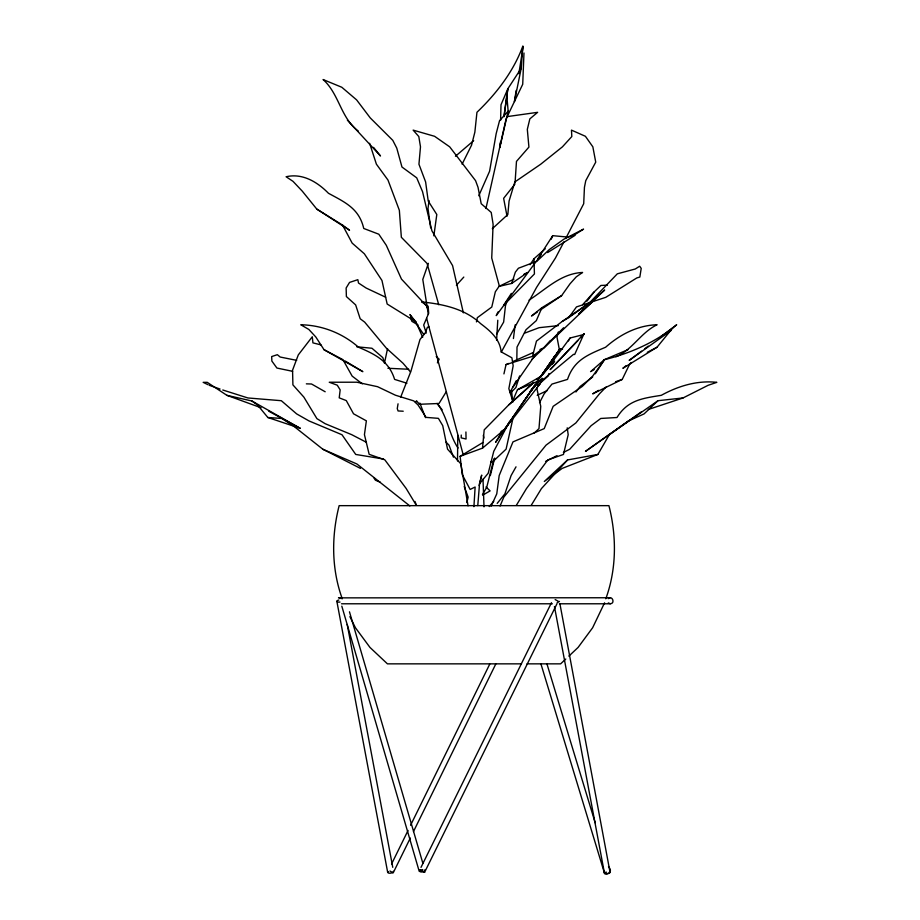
<?xml version="1.0" encoding="UTF-8"?>
<svg xmlns="http://www.w3.org/2000/svg" width="920" height="920" viewBox="0 0 920 920"><rect width="100%" height="100%" fill="white"/><g stroke="black" fill="none" stroke-linecap="round" stroke-linejoin="round"><path stroke-width="1.38" d="M483.011 479.193L484.012 506.839M457.516 460.989L457.78 435.321M516.81 360.421L517.017 347.093L525.987 329.74L536.314 320.62L541.914 307.683L561.637 295.608L570.02 283.808L576.299 276.816L582.59 272.458C560.866 273.481 546.089 289.248 529.011 300.138M461.253 435.056L461.207 437.874L466.049 439.012L465.922 431.986M500.583 120.393L501.009 104.765L507.897 88.676L521.226 68.264L522.87 46C513.544 71.45 496.432 93.621 476.951 112.274L474.858 132.181L471.546 145.21L462.093 164.197M523.974 52.992L522.721 84.272L506.115 118.864L485.932 208.529M496.593 340.239L497.777 320.24M473.915 506.667L475.134 487.013L470.131 489.44L462.219 474.582L460.103 456.32L482.966 442.474M515.073 182.597L516.476 161.391L528.919 147.096L527.321 129.375L529.851 118.876L537.625 112.332L507.069 116.621M559.947 603.957L610.075 872.424A2.438 0.862 -16.9 0 1 609.017 873.264L606.935 873.919A3.335 1.173 -16.9 0 1 605.107 873.919L604.601 873.275L606.372 872.091M608.499 866.606C612.973 871.55 608.764 875.15 604.417 872.999L554.449 606.533M477.779 505.609L479.55 483.667L481.7 475.099L479.136 485.61M460.103 456.32L482.517 448.132L484.196 429.87L508.886 404.742L533.784 382.467M513.417 338.537L515.188 324.841M429.065 200.491L427.995 208.495L430.663 227.861M504.068 116.644L507.897 88.676L506.782 95.358L508.162 111.147L499.859 147.395L500.606 141.772M503.976 116.449L506.782 95.358M499.859 147.395L500.629 141.806M433.86 235.842L436.804 214.509L428.225 201.054L425.615 181.941L418.945 164.231L420.486 146.843L418.807 136.551L413.137 130.123L434.585 136.298L449.684 146.832L475.571 180.665L478.02 187.3L481.206 203.722L491.234 212.451L493.108 224.25L491.728 258.037L499.353 286.062M384.445 363.285L387.538 348.565M516.178 90.424L514.418 101.568L521.226 68.264M518.834 73.726L523.031 47.265M398.049 403.811L397.267 408.606L398.084 410.964L403.224 411.217M476.456 321.908L477.319 317.699L491.774 307.05L495.339 291.789L499.065 286.385L513.947 279.139M513.256 416.955L506.092 449.132L493.315 461.23L490.739 461.874M503.93 373.899L506.046 364.596L508.656 363.446M466.854 502.596L468.142 497.133L464.22 486.484M490.325 475.559L494.695 458.045M506.046 364.596L532.496 356.35L536.463 341.101L562.373 321.333L592.583 300.667L604.67 290.018L532.036 359.179M558.325 331.959L556.957 336.973L559.371 349.692L556.623 354.119M493.959 458.861L486.703 487.347L482.448 494.626M604.567 602.818L592.618 627.773L578.093 647.438L568.847 656.132M605.797 598.793C616.653 569.02 616.722 536.176 608.925 505.655L339.147 505.655C331.349 536.176 331.418 569.02 342.274 598.793M548.849 373.589L548.055 376.119L537.487 385.514M423.476 871.32C419.485 873.574 417.829 869.756 422.751 869.584M519.616 375.947L515.878 387.561L510.439 392.966M499.065 286.385L511.692 283.44L515.349 272.147L518.431 268.237L536.923 261.234L549.286 249.561L563.845 239.223L583.556 229.126L573.873 235.278M506.782 301.841L505.459 305.785L503.642 322.103L496.558 334.27M428.386 263.35L422.786 279.45L428.363 314.41M392.713 872.666L389.953 870.998M580.761 337.628L584.016 333.753L550.137 369.644L577.794 340.733M400.625 397.279L410.952 371.174L419.98 339.514L425.201 333.005L427.432 327.233L428.927 326.83M500.066 506.011L503.826 497.133L546.02 445.165L575.839 422.97L599.529 393.748L606.119 386.986M551.207 239.211L552.724 235.669L567.939 237.095L572.712 235.865M508.886 404.742L512.221 401.925L517.477 389.7L540.005 376.901L554.656 361.123L552.023 364.412M478.791 195.764L489.589 171.246L496.167 133.676L499.525 120.761L508.162 111.147M491.222 506.057L496.765 493.867L499.18 475.559L512.969 441.887L544.226 428.605L553.161 406.341L582.245 386.446L592.664 376.119L604.601 359.651C630.66 353.188 656.029 342.102 676.683 324.76L660.606 336.904M584.016 333.753L574.689 354.453L573.471 354.384L544.433 378.546L517.477 389.7M437.379 362.894L439.139 359.179L436.264 356.442M598.494 390.367L592.687 393.852L622.242 379.397L629.395 364.642L631.223 362.468M559.463 601.427L557.106 602.761M391.586 863.972L408.043 830.461M410.584 825.297L489.716 664.171M393.219 872.815L410.32 838.016M413.482 831.565L495.788 663.998M421.003 867.376L551.471 602.703M421.889 871.159L424.591 872.321L556.957 603.796M498.076 311.868L496.236 315.617L541.409 254.391M509.91 392.529L516.258 380.73M539.545 402.649L544.203 393.748L551.954 384.088L567.525 379.397C573.988 360.042 587.868 354.729 605.613 347.231C620.022 334.512 637.594 325.3 657.121 324.76C640.964 332.373 632.466 349.865 615.882 356.776M563.995 241.776L555.45 258.037L536.567 287.396L501.273 352.153M565.961 238.015L583.705 203.722L584.441 187.3L585.764 180.665L595.734 162.138L592.848 146.832L585.419 136.298L571.469 130.123L571.814 136.551L562.43 146.843L540.707 164.231L514.855 181.941L509.07 201.054L507.828 214.509L492.303 228.735M482.517 448.132L504.608 429.353L539.856 384.146L542.512 379.132M551.16 362.848L559.935 348.921L562.545 349.278M509.691 421.314L493.775 451.272L488.209 473.248L479.55 483.667M516.016 466.831L511.094 475.559L504.896 493.867L497.191 503.378M597.873 454.445L567.559 459.942L544.306 481.482L562.189 468.395L597.873 454.445L609.281 434.746L657.995 400.706L683.031 397.957L708.124 385.296L716.829 382.352C697.303 380.19 678.27 385.997 661.284 395.324C642.298 398.36 627.681 400.131 616.986 417.507L600.76 418.462L591.088 425.718L569.733 449.259L563.373 452.456M415.518 402.442L416.507 400.74L419.405 404.282L439.001 403.489L446.303 391.667M568.376 340.917L570.089 338.008L583.717 334.535M501.434 432.664L495.627 442.301L535.394 384.548M516.373 505.298L526.47 488.577L547.814 459.942L563.466 454.445L568.192 434.746L567.226 427.846M531.242 505.298L541.443 488.577L567.559 459.942M553.886 358.535L555.254 356.327M595.32 373.773L604.359 359.651L627.946 349.692M538.016 258.451L552.724 235.669M511.382 293.377L503.585 305.325L534.428 273.953L533.979 258.75L545.238 248.802M530.081 264.718L533.979 258.75M513.13 386.94L535.486 354.637M540.96 376.383L554.484 356.58L540.086 377.603M534.497 385.779L504.608 429.353L501.009 431.549M520.11 406.801L534.738 385.537M540.431 377.269L559.935 348.921L538.936 379.086M533.289 387.205L530.058 391.851L542.305 378.247M562.373 321.333L568.79 317.572L576.483 306.912L605.751 297.344L636.812 277.932L639.837 277.046L641.217 268.387L639.664 266.225L635.294 268.985L617.32 273.827L590.249 302.036M538.568 380.397L530.058 391.851L538.844 380.88M542.834 374.659L570.089 338.008M575.931 391.978L580.175 386.446L592.675 376.981M586.948 301.15L593.963 292.089L600.898 285.464L607.464 285.142M514.981 184.011L503.631 198.34L507.035 216.257M626.198 365.596L622.863 368.322L657.029 347.231L672.945 327.681M489.233 506.552L493.764 501.262M424.499 870.722L424.764 869.883M532.496 356.35L543.892 347.772L550.505 340.423M582.624 304.704L593.963 292.089M456.389 285.246L463.806 277.07M473.673 140.668L455.446 156.262M584.43 308.119L578.622 314.214L594.481 300.046M543.892 347.772L563.603 327.75M657.995 400.706L644.057 413.908L628.44 420.957L585.476 451.363L641.562 411.711M565.777 659.019L560.636 663.849L526.999 663.849M533.865 433.354L538.982 428.605L540.753 406.341L536.716 387.78M604.865 872.091L604.417 872.999M512.221 401.925L533.83 382.455M537.797 385.963L539.856 384.146M590.559 371.668L604.359 359.651M608.315 598.632C612.214 594.895 615.514 603.577 610.305 603.784L559.371 603.784M541.914 307.683L531.495 316.009L537.291 312.087M641.528 351.175L629.176 360.398L671.358 330.315M644.897 348.657L648.255 346.138M568.79 317.572L592.583 300.667M511.692 283.44L527.574 272.504L523.859 274.309M540.776 309.729L561.637 295.608M575.08 235.336L547.641 252.563M591.767 370.955L594.182 369.541M482.758 495.098L490.118 490.9L486.013 486.956M647.312 352.279L657.029 347.231M545.56 461.426L557.014 455.664M537.199 395.324L547.411 390.459M512.566 361.698L533.45 352.417M539.971 349.519L542.582 348.358M524.515 333.19L539.108 327.681L558.267 325.634M615.595 381.742L622.242 379.397M648.255 409.492L683.031 397.957M338.836 599.966L337.571 600.461A2.438 1 -10.6 0 0 336.869 601.369L387.699 872.47L388.7 873.114A3.335 1.368 -10.6 0 0 390.839 873.126L392.84 872.482L393.403 871.286M338.479 597.862L610.305 597.758M419.738 869.952L424.591 872.321M341.516 603.784L552.356 603.784M521.479 663.849L387.435 663.849L369.978 647.438L355.453 627.773L349.887 616.641M306.348 383.847L311.523 383.997L325.185 391.77M387.906 368.264L408.733 369.253M208.023 384.709L203.17 382.352L207.23 382.329L226.872 395.324L251.942 401.005L257.611 405.087L267.858 417.507L281.808 418.462L293.146 425.718L322.874 449.259L360.433 468.395M356.787 346.794L371.956 348.254L382.789 357.604L384.652 362.905M610.305 603.784L608.315 602.899M339.216 597.758L339.94 597.862M296.677 360.353L280.151 357.029L277.357 354.683L271.676 356.569L271.86 361.054L276.92 368.046L292.594 371.312M383.559 459.034L355.729 454.445L341.987 434.746L309.062 420.957L296.654 413.908L281.325 400.706L247.882 397.957L222.778 389.999M320.896 344.873L312.926 342.872L312.282 336.766L298.287 354.913L292.56 370.162L292.905 384.87L303.876 397.129L316.905 418.634L325.151 423.694L351.67 434.654L366.436 442.301M406.928 383.226L394.611 379.397C388.93 360.997 375.245 354.395 358.535 347.231C342.447 333.19 322.161 325.185 300.782 324.76L308.844 329.452L315.801 336.973L324.012 349.692L362.859 371.668L345.276 361.065M385.641 297.217L366.183 288.052L358.512 283.026L357.834 279.68L349.542 282.417L346.138 288.017L346.38 296.55L355.649 304.911L360.18 318.757L364.676 322.126L386.446 348.266L403.075 363.296L410.504 372.002M267.858 417.507L300.311 428.363L251.942 401.005M209.242 385.296L220.075 389.056M226.872 395.324L261.073 407.767M380.362 482.241L375.44 480.228L373.98 477.997M322.874 449.259L356.902 463.99L409.837 505.931M609.511 871.378L610.178 871.826M555.151 599.575L558.221 601.231M324.012 349.692L342.93 359.651L352.164 376.119L362.342 383.87M268.801 411.251L300.311 428.363M418.025 324.944L411.895 321.322L410.538 317.71M422.694 337.284L415.863 321.839L387.159 304.025L381.961 280.473L364.354 253.782L352.164 243.121L342.55 225.089L316.791 209.093L302.277 191.153L293.031 181.367L286.108 176.755C302.519 172.96 317.377 181.953 328.474 193.292C345.299 202.411 359.156 208.575 363.745 228.47L378.81 234.209L386.296 245.306L401.465 279.093L426.466 305.888L428.191 309.822M316.791 209.093L349.542 230.23L342.55 225.089M340.618 598.161L341.193 598.632M463.358 312.846L452.582 265.604L431.905 230.793L422.533 191.647L416.725 177.847L401.959 167.014L396.773 148.12L392.794 140.357L370.242 117.898L356.592 99.866L341.803 87.262L323.058 79.522C339.192 93.771 340.733 118.162 358.294 131.077M446.085 442.14L449.017 445.165L453.422 457.159M347.38 120.163L380.489 155.974L373.543 147.373M458.034 448.017C449.052 434.723 447.488 416.725 437.46 403.753M415.863 321.839L409.894 314.571L423.614 334.293M437.046 403.42L442.14 409.803M416.254 505.183L406.157 488.462L384.813 459.827L369.161 454.33L364.435 434.631L366.367 420.842L353.522 413.793L346.288 400.591L339.216 397.842L340.17 389.884L337.26 385.181L329.245 382.237L356.822 382.214L377.568 386.699L395.428 395.209L413.735 400.89L418.025 404.972L426.098 417.392L438.403 418.347L442.716 425.603L447.534 449.144L460.851 463.875L468.061 505.816M336.869 601.369L337.87 602.025A3.335 1.368 -10.6 0 0 339.997 602.036M419.842 403.052L425.511 417.657M414.966 501.434L416.449 505.298M369.622 143.301L376.395 164.162L387.987 180.067L399.349 210.3L401.35 237.291L427.075 263.453L438.748 304.75M513.038 401.925L508.852 388.642L513.164 365.792L511.888 357.799L501.147 351.842C499.882 338.962 490.279 330.935 480.642 323.644C464.692 308.591 442.75 304.106 421.659 301.898L428.179 306.256L428.685 313.248L423.694 325.047L426.213 333.097M546.974 663.964L595.194 822.79M540.971 664.067L604.589 873.54M349.462 611.8L422.855 863.247M341.815 606.154L419.221 871.343M426.661 318.354L463.197 454.721M483.31 435.321L483.931 438.081M347.219 624.473L392.759 867.33M511.554 390.172L512.578 401.315M387.699 872.47A2.438 1 -10.6 0 1 388.412 871.55M540.005 376.901L536.923 379.672L540.005 376.901"/></g></svg>
